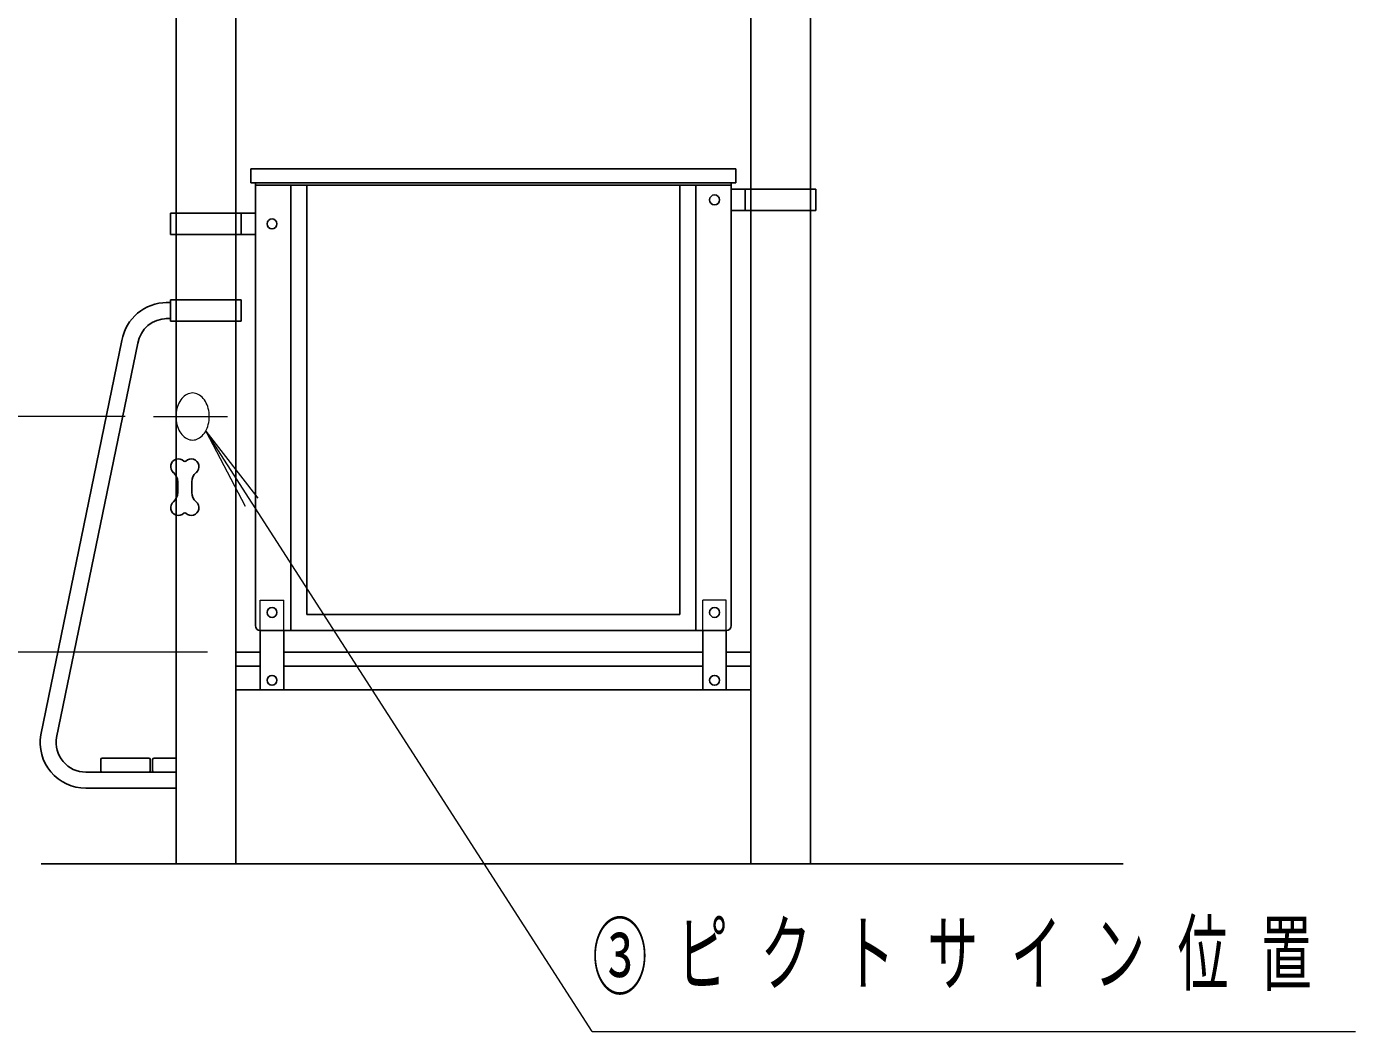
# Model space of a CAD drawing. Units: millimetres on the paper. Extents: x -365 to 0, y -26 to 257.
# Drawn here: x -328.78 to -281.76, y 51.41 to 86.96 of the extents above; entities that cross this region are included whole.
import ezdxf
from ezdxf.enums import TextEntityAlignment as Align

# ---------------------------------------------------------------- set-up
doc = ezdxf.new("R2010")
doc.units = ezdxf.units.MM
for name, pattern in [('USER1', [4.5, 2.5, -2]), ('USER2', [6, 3, -1, 1, -1]), ('USER3', [8, 3, -1, 1, -1, 1, -1])]:
    doc.linetypes.add(name, pattern=pattern)
doc.layers.add('LY_1', color=7, linetype='Continuous', lineweight=13)
doc.styles.add('ＭＳ ゴシック', font='')
doc.styles.get('ＭＳ ゴシック').set_extended_font_data('MS Gothic')

msp = doc.modelspace()

# ---------------------------------------------------------------- linework, layer by layer
at = {"layer": 'LY_1', "lineweight": 25}
for p, q in [((-323.493, 57.308), (-323.493, 95.77)), ((-321.376, 57.308), (-321.376, 95.77)), ((-303.16, 57.308), (-303.16, 95.77)), ((-301.043, 57.308), (-301.043, 95.77)), ((-320.851, 81.932), (-320.851, 81.432)), ((-320.851, 81.932), (-303.685, 81.932)), ((-303.685, 81.932), (-303.685, 81.432)), ((-320.851, 81.432), (-303.685, 81.432)), ((-320.685, 81.432), (-320.685, 65.765)), ((-320.685, 81.357), (-303.851, 81.357)), ((-319.435, 81.357), (-319.435, 65.598)), ((-318.868, 81.357), (-318.868, 66.165)), ((-305.668, 81.357), (-305.668, 66.165)), ((-305.101, 81.357), (-305.101, 65.598)), ((-303.851, 81.432), (-303.851, 65.765)), ((-303.851, 81.207), (-300.851, 81.207)), ((-303.351, 81.207), (-303.351, 80.457)), ((-300.851, 81.207), (-300.851, 80.457)), ((-303.851, 80.457), (-300.851, 80.457)), ((-323.685, 80.357), (-320.685, 80.357)), ((-323.685, 80.357), (-323.685, 79.607)), ((-321.185, 80.357), (-321.185, 79.607)), ((-323.685, 79.607), (-320.685, 79.607)), ((-323.84, 77.198), (-323.685, 77.198)), ((-323.685, 77.29), (-323.685, 76.54)), ((-323.685, 77.29), (-321.185, 77.29)), ((-321.185, 77.29), (-321.185, 76.54)), ((-323.84, 76.632), (-323.685, 76.632)), ((-323.685, 76.54), (-321.185, 76.54)), ((-328.278, 61.906), (-325.405, 75.856)), ((-327.72, 61.81), (-324.846, 75.76)), ((-323.432, 70.858), (-323.432, 70.472)), ((-322.932, 70.858), (-322.932, 70.472)), ((-318.868, 66.165), (-305.668, 66.165)), ((-320.518, 65.598), (-304.018, 65.598)), ((-320.512, 63.498), (-320.512, 65.598)), ((-319.679, 63.498), (-319.679, 65.598)), ((-304.857, 63.498), (-304.857, 65.598)), ((-304.024, 63.498), (-304.024, 65.598)), ((-320.512, 64.832), (-321.376, 64.832)), ((-304.857, 64.832), (-319.679, 64.832)), ((-303.16, 64.832), (-304.024, 64.832)), ((-320.512, 64.332), (-321.376, 64.332)), ((-304.857, 64.332), (-319.679, 64.332)), ((-303.16, 64.332), (-304.024, 64.332)), ((-303.16, 63.498), (-321.376, 63.498)), ((-326.155, 61.032), (-326.155, 60.632)), ((-326.105, 61.082), (-324.455, 61.082)), ((-324.405, 61.032), (-324.405, 60.632)), ((-324.321, 61.032), (-324.321, 60.632)), ((-324.271, 61.082), (-323.493, 61.082)), ((-326.685, 60.582), (-323.493, 60.582)), ((-326.685, 60.015), (-323.493, 60.015)), ((-328.26, 57.332), (-289.977, 57.332))]:
    msp.add_line(p, q, dxfattribs=at)
at = {"layer": 'LY_1'}
for p, q in [((-325.295, 73.165), (-334.248, 73.165)), ((-322.442, 72.65), (-321.044, 69.996)), ((-322.442, 72.65), (-320.604, 70.279)), ((-308.763, 51.407), (-322.442, 72.65)), ((-322.376, 64.832), (-344.493, 64.832)), ((-308.763, 51.407), (-281.763, 51.407))]:
    msp.add_line(p, q, dxfattribs=at)
at = {"layer": 'LY_1', "linetype": 'USER2'}
msp.add_line((-324.295, 73.165), (-321.671, 73.165), dxfattribs=at)
at = {"layer": 'LY_1', "linetype": 'USER1'}
for p, q in [((-320.512, 65.598), (-320.512, 66.665)), ((-320.512, 66.665), (-319.679, 66.665)), ((-319.679, 65.598), (-319.679, 66.665)), ((-304.024, 66.665), (-304.857, 66.665)), ((-304.857, 65.598), (-304.857, 66.665)), ((-304.024, 65.598), (-304.024, 66.665))]:
    msp.add_line(p, q, dxfattribs=at)
at = {"layer": 'LY_1', "linetype": 'USER3'}
msp.add_lwpolyline([(-322.906, 73.998), (-322.957, 73.995), (-323.008, 73.986), (-323.058, 73.97), (-323.107, 73.948), (-323.155, 73.92), (-323.2, 73.887), (-323.244, 73.848), (-323.284, 73.803), (-323.322, 73.754), (-323.357, 73.701), (-323.388, 73.643), (-323.416, 73.582), (-323.44, 73.517), (-323.459, 73.45), (-323.475, 73.381), (-323.486, 73.31), (-323.493, 73.238), (-323.495, 73.165), (-323.493, 73.092), (-323.486, 73.02), (-323.475, 72.949), (-323.459, 72.88), (-323.44, 72.813), (-323.416, 72.748), (-323.388, 72.687), (-323.357, 72.629), (-323.322, 72.576), (-323.284, 72.527), (-323.244, 72.482), (-323.2, 72.443), (-323.155, 72.41), (-323.107, 72.382), (-323.058, 72.36), (-323.008, 72.344), (-322.957, 72.335), (-322.906, 72.332), (-322.854, 72.335), (-322.803, 72.344), (-322.753, 72.36), (-322.704, 72.382), (-322.657, 72.41), (-322.611, 72.443), (-322.568, 72.482), (-322.527, 72.527), (-322.489, 72.576), (-322.454, 72.629), (-322.423, 72.687), (-322.395, 72.748), (-322.372, 72.813), (-322.352, 72.88), (-322.336, 72.949), (-322.325, 73.02), (-322.319, 73.092), (-322.316, 73.165), (-322.319, 73.238), (-322.325, 73.31), (-322.336, 73.381), (-322.352, 73.45), (-322.372, 73.517), (-322.395, 73.582), (-322.423, 73.643), (-322.454, 73.701), (-322.489, 73.754), (-322.527, 73.803), (-322.568, 73.848), (-322.611, 73.887), (-322.657, 73.92), (-322.704, 73.948), (-322.753, 73.97), (-322.803, 73.986), (-322.854, 73.995)], close=True, dxfattribs=at)
at = {"layer": 'LY_1', "lineweight": 25}
for centre in [(-304.44, 80.832), (-320.096, 79.982), (-320.096, 66.232), (-304.44, 66.232), (-320.096, 63.832), (-304.44, 63.832)]:
    msp.add_circle(centre, 0.175, dxfattribs=at)
for centre, radius, start, end in [((-323.812, 75.582), 1.617, 90, 170.2176), ((-323.812, 75.582), 1.05, 90, 170.2176), ((-323.407, 71.39), 0.275, 46.1869, 230.3159), ((-323.182, 71.625), 0.05, 226.1869, 313.8131), ((-322.957, 71.39), 0.275, 309.6841, 133.8131), ((-323.849, 70.858), 0.417, 0, 50.3159), ((-322.516, 70.858), 0.417, 129.6841, 180), ((-323.407, 69.94), 0.275, 129.6841, 313.8131), ((-323.849, 70.472), 0.417, 309.6841, 0), ((-322.957, 69.94), 0.275, 226.1869, 50.3159), ((-322.516, 70.472), 0.417, 180, 230.3159), ((-323.182, 69.706), 0.05, 46.1869, 133.8131), ((-320.518, 65.765), 0.167, 180, 270), ((-304.018, 65.765), 0.167, 270, 0), ((-326.685, 61.632), 1.617, 170.2176, 270), ((-326.685, 61.632), 1.05, 170.2176, 270), ((-326.105, 61.032), 0.05, 90, 180), ((-324.455, 61.032), 0.05, 0, 90), ((-324.271, 61.032), 0.05, 90, 180), ((-326.105, 60.632), 0.05, 180, 270), ((-324.455, 60.632), 0.05, 270, 0), ((-324.271, 60.632), 0.05, 180, 270)]:
    msp.add_arc(centre, radius, start, end, dxfattribs=at)

# ---------------------------------------------------------------- texts
at = {"layer": 'LY_1', "style": 'ＭＳ ゴシック', "width": 0.65}
msp.add_text('③', height=2.199, dxfattribs=at).set_placement((-308.763, 54.057), align=Align.MIDDLE_LEFT)
at = {"layer": 'LY_1', "insert": (-305.763, 54.057), "char_height": 2.199, "attachment_point": 4, "style": 'ＭＳ ゴシック'}
msp.add_mtext('\\T1.64;\\W0.6;ピクトサイン位置', dxfattribs=at)

doc.saveas('drawing.dxf')
